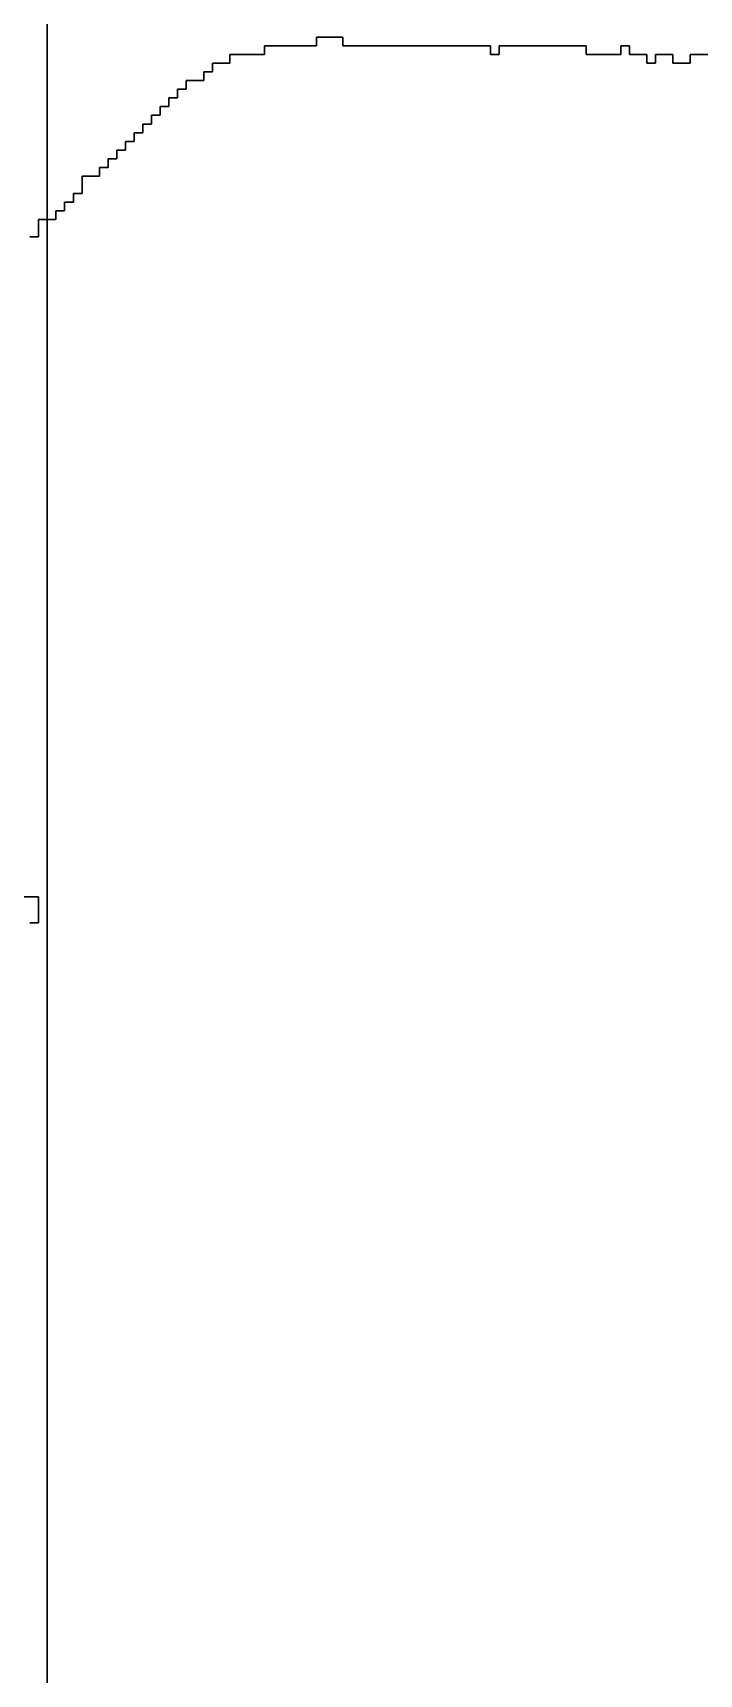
# Model space of a CAD drawing. Header units: metres. Extents: x 553506 to 563855, y 142925 to 150243.
# Drawn here: x 555996.7 to 556150, y 145605 to 145983 of the extents above; entities that cross this region are included whole.
import ezdxf

# ---------------------------------------------------------------- set-up
doc = ezdxf.new("R2010")
doc.units = ezdxf.units.M
doc.layers.add('C-FLOOD_ZONE_3', color=150, linetype='Continuous')

msp = doc.modelspace()

# ---------------------------------------------------------------- linework, layer by layer
at = {"layer": 'C-FLOOD_ZONE_3'}
for points in [[(556000, 146000), (556000, 145980), (556000, 145978), (556000, 145942), (556000, 145940.001), (555997.9994, 145940.0006), (555997.999, 145938), (555997.999, 145936.001), (555995.9994, 145936.0006)], [(556152.0006, 145978.0006), (556147.9994, 145978.0006), (556147.999, 145976.001), (556144.001, 145976.001), (556144.0006, 145978.0006), (556139.9994, 145978.0006), (556139.999, 145976.001), (556138.001, 145976.001), (556138.0006, 145978.0006), (556134.001, 145978.001), (556134.0006, 145980.0006), (556131.9994, 145980.0006), (556131.999, 145978.001), (556126, 145978.001), (556124.001, 145978.001), (556124.0006, 145980.0006), (556103.9994, 145980.0006), (556103.999, 145978.001), (556102.001, 145978.001), (556102.0006, 145980.0006), (556070, 145980.001), (556068.001, 145980.001), (556068.0006, 145982.0006), (556061.9994, 145982.0006), (556061.999, 145980.001), (556052, 145980.001), (556049.9994, 145980.0006), (556049.999, 145978.001), (556048, 145978.001), (556041.9994, 145978.0006), (556041.999, 145976.001), (556037.9994, 145976.0006), (556037.999, 145974.001), (556035.9994, 145974.0006), (556035.999, 145972.001), (556031.9994, 145972.0006), (556031.999, 145970.001), (556029.9994, 145970.0006), (556029.999, 145968.001), (556027.9994, 145968.0006), (556027.999, 145966.001), (556025.9994, 145966.0006), (556025.999, 145964.001), (556023.9994, 145964.0006), (556023.999, 145962.001), (556021.9994, 145962.0006), (556021.999, 145960.001), (556019.9994, 145960.0006), (556019.999, 145958.001), (556017.9994, 145958.0006), (556017.999, 145956.001), (556015.9994, 145956.0006), (556015.999, 145954.001), (556013.9994, 145954.0006), (556013.999, 145952.001), (556011.9994, 145952.0006), (556011.999, 145950.001), (556007.9994, 145950.0006), (556007.999, 145946.001), (556005.9994, 145946.0006), (556005.999, 145944.001), (556003.9994, 145944.0006), (556003.999, 145942.001), (556001.9994, 145942.0006), (556001.999, 145940.001), (556000, 145940.001), (556000, 145942), (556000, 145944), (556000, 145980), (556000, 146000)], [(556000, 145548), (556000, 145699.999), (556000, 145704.001), (556000, 145707.999), (556000, 145716.001), (556000, 145717.999), (556000, 145722.001), (556000, 145731.999), (556000, 145736.001), (556000, 145741.999), (556000, 145748.001), (556000, 145757.999), (556000, 145760.001), (556000, 145764), (556000, 145768), (556000, 145771.999), (556000, 145774.001), (556000, 145776), (556000, 145778.001), (556000, 145784), (556000, 145785.999), (556000, 145794), (556000, 145932), (556000, 145936), (556000, 145938.001), (556000, 145940.001), (556001.999, 145940.001), (556001.9994, 145942.0006), (556003.999, 145942.001), (556003.9994, 145944.0006), (556005.999, 145944.001), (556005.9994, 145946.0006), (556007.999, 145946.001), (556007.9994, 145950.0006), (556011.999, 145950.001), (556011.9994, 145952.0006), (556013.999, 145952.001), (556013.9994, 145954.0006), (556015.999, 145954.001), (556015.9994, 145956.0006), (556017.999, 145956.001), (556017.9994, 145958.0006), (556019.999, 145958.001), (556019.9994, 145960.0006), (556021.999, 145960.001), (556021.9994, 145962.0006), (556023.999, 145962.001), (556023.9994, 145964.0006), (556025.999, 145964.001), (556025.9994, 145966.0006), (556027.999, 145966.001), (556027.9994, 145968.0006), (556029.999, 145968.001), (556029.9994, 145970.0006), (556031.999, 145970.001), (556031.9994, 145972.0006), (556035.999, 145972.001), (556035.9994, 145974.0006), (556037.999, 145974.001), (556037.9994, 145976.0006), (556041.999, 145976.001), (556041.9994, 145978.0006), (556048, 145978.001), (556049.999, 145978.001), (556049.9994, 145980.0006), (556052, 145980.001), (556061.999, 145980.001), (556061.9994, 145982.0006), (556068.0006, 145982.0006), (556068.001, 145980.001), (556070, 145980.001), (556102.0006, 145980.0006), (556102.001, 145978.001), (556103.999, 145978.001), (556103.9994, 145980.0006), (556124.0006, 145980.0006), (556124.001, 145978.001), (556126, 145978.001), (556131.999, 145978.001), (556131.9994, 145980.0006), (556134.0006, 145980.0006), (556134.001, 145978.001), (556138.0006, 145978.0006), (556138.001, 145976.001), (556139.999, 145976.001), (556139.9994, 145978.0006), (556144.0006, 145978.0006), (556144.001, 145976.001), (556147.999, 145976.001), (556147.9994, 145978.0006), (556152.0006, 145978.0006)], [(555995.9994, 145936.0006), (555997.999, 145936.001), (555997.999, 145938), (555997.9994, 145940.0006), (556000, 145940.001), (556000, 145938.001), (556000, 145936), (556000, 145932), (556000, 145794), (556000, 145785.999), (556000, 145784), (556000, 145778.001), (556000, 145776), (556000, 145774.001), (556000, 145771.999), (556000, 145768), (556000, 145764), (556000, 145760.001), (556000, 145757.999), (556000, 145748.001), (556000, 145741.999), (556000, 145736.001), (556000, 145731.999), (556000, 145722.001), (556000, 145717.999), (556000, 145716.001), (556000, 145707.999), (556000, 145704.001), (556000, 145699.999), (556000, 145548)], [(555985.9994, 145783.9994), (555997.999, 145783.999), (555997.999, 145778.001), (555995.9994, 145778.0006)], [(555995.9994, 145778.0006), (555997.999, 145778.001), (555997.999, 145783.999), (555985.9994, 145783.9994)]]:
    msp.add_lwpolyline(points, dxfattribs=at)

doc.saveas('drawing.dxf')
